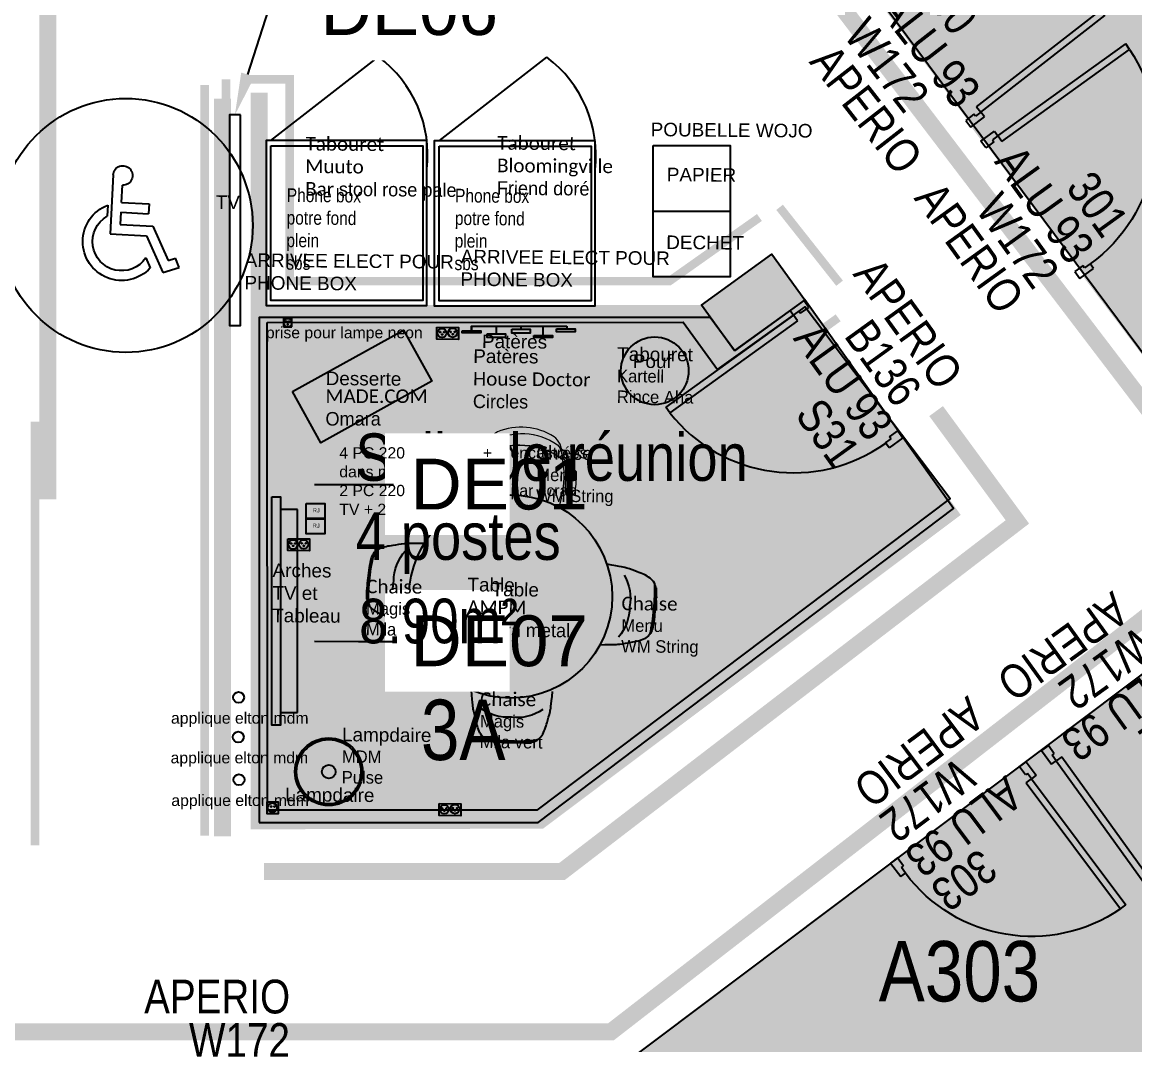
# Model space of a CAD drawing. Extents: x -27.9 to 24.1, y -8.6 to 57.6.
# Drawn here: x -0.41 to 6.16, y -0.71 to 5.32 of the extents above; entities that cross this region are included whole.
import ezdxf
from ezdxf import colors
from ezdxf.entities.mleader import LeaderData, LeaderLine
from ezdxf.math import Vec2, Vec3

# ---------------------------------------------------------------- set-up
doc = ezdxf.new("R2010")
doc.units = 0
doc.header["$LTSCALE"] = 0.002
for name, pattern in [('AXES2', [28.575, 19.05, -3.175, 3.175, -3.175]), ('CACHE', [0.375, 0.25, -0.125]), ('CACHE2', [4.7625, 3.175, -1.5875])]:
    doc.linetypes.add(name, pattern=pattern)
for name, color, linetype in [('01-STR_MACONNERIE_HACH', 252, 'Continuous'), ('_ANNO-CONCEPT-T', 7, 'Continuous'), ('A-Etiquettes', 7, 'Continuous'), ('A-legende', 7, 'Continuous'), ('A-mobilier', 252, 'Continuous'), ('A-num pièce', 1, 'Continuous'), ('A-texte', 7, 'Continuous')]:
    doc.layers.add(name, color=color, linetype=linetype)
for name, color, linetype, true_color in [('04-MOBILIER', 1, 'Continuous', 0xff0000), ('A-cote', 7, 'Continuous', 0x425746), ('A-Détails', 7, 'Continuous', 0x00a500), ('A-MOQUETTE', 7, 'Continuous', 0xe0e9ff), ('A-placo', 30, 'Continuous', 0xff7f00), ('A-projet', 7, 'Continuous', 0x5b6280), ('A-signalétique', 7, 'Continuous', 0x666666), ('A-vitré', 7, 'Continuous', 0x61becc), ('Coupe', 1, 'Continuous', 0xff0000), ('Exit- 04-ZON-PLATEAU DE BUREAU', 7, 'Continuous', 0xffc20a)]:
    doc.layers.add(name, color=color, linetype=linetype, true_color=true_color)
doc.layers.add('A-portes', color=7, linetype='Continuous', lineweight=25)
doc.layers.add('plafond', color=5, linetype='Continuous', lineweight=25, true_color=0x0000ff)
doc.styles.add('RENS', font='arial.ttf', dxfattribs={"width": 0.999})
doc.styles.get("Standard").update_dxf_attribs({"font": 'ARIALN.TTF'})
doc.styles.add('Y_TXT_COT', font='arial.ttf', dxfattribs={"height": 0.2})
pattern_1 = [(0, (0, 0), (0, 6.985), [5.08, -1.905]), (90, (0, 0), (-6.985, 4e-16), [5.08, -1.905])]

# ---------------------------------------------------------------- blocks, each defined once
blk = doc.blocks.new('*U26')
at = {"color": 0, "linetype": 'ByBlock', "lineweight": -2}
for p, q in [((0.101, 0.0864), (0.1192, 0.1591)), ((0.17, 0.1896), (0.1083, -0.0569)), ((-0.015, 0.1154), (-0.0252, 0.0747)), ((0.101, 0.0864), (-0.015, 0.1154)), ((0.0908, 0.0457), (-0.0252, 0.0747)), ((0.1544, 0.058), (0.1429, 0.0119)), ((-0.0588, 0.0282), (-0.1648, -0.0935)), ((0.0779, -0.0061), (-0.0588, 0.0282)), ((0.0908, 0.0457), (0.0779, -0.0061)), ((-0.044, -0.0187), (-0.1575, -0.1488)), ((0.1083, -0.0569), (-0.044, -0.0187)), ((-0.2187, -0.1078), (-0.1921, -0.0751)), ((-0.1648, -0.0935), (-0.1921, -0.0751)), ((-0.1575, -0.1488), (-0.2187, -0.1078)), ((-0.0691, -0.1113), (-0.1, -0.1468))]:
    blk.add_line(p, q, dxfattribs=at)
for centre, radius, start, end in [((0.1294, 0.1997), 0.0419, 345.9413, 255.9413), ((0.051, -0.074), 0.1677, 205.7208, 51.9423), ((0.051, -0.074), 0.1258, 197.2374, 43.1014)]:
    blk.add_arc(centre, radius, start, end, dxfattribs=at)
blk = doc.blocks.new('Xref-R3-2018-11')
at = {"layer": '01-STR_MACONNERIE_HACH'}
h = blk.add_hatch(color=256, dxfattribs=at)
h.dxf.hatch_style = 1
h.paths.add_polyline_path([(6.9346, -3.1829), (6.7394, -2.9132), (6.3241, -3.2139), (6.5193, -3.4836)])
h = blk.add_hatch(dxfattribs=at)
h.set_pattern_fill('ANGLE', color=256)
h.set_pattern_definition(pattern_1)
h.paths.add_polyline_path([(4.0357, -4.2534), (3.669, -4.2513), (3.669, -4.3713), (4.035, -4.3713)])
h = blk.add_hatch(dxfattribs=at)
h.set_pattern_fill('ANGLE', color=256)
h.set_pattern_definition(pattern_1)
h.paths.add_polyline_path([(4.2154, -6.2213), (4.0244, -6.2213), (4.0244, -6.3095), (4.2154, -6.3095)])
for points in [[(6.5193, -3.4836), (6.3241, -3.2139), (6.7394, -2.9132), (6.9346, -3.1829), (6.5193, -3.4836)], [(6.9346, -3.1829), (6.5193, -3.4836)]]:
    blk.add_lwpolyline(points)
at = {"color": 6}
blk.add_circle((2.9222, -2.7441), 0.75, dxfattribs=at)
at = {"color": 6, "extrusion": (4.19851e-09, 7.43044e-09, -1), "xscale": 1.370923345757077, "yscale": 1.370923345757077, "zscale": 1.370923345757077, "rotation": 17.05503170910366}
blk.add_blockref('*U26', (-2.9944, -2.7626, 0), dxfattribs=at)
blk = doc.blocks.new('Chaise-dessus-1')
at = {"linetype": 'Continuous', "lineweight": 18, "flags": 128}
for points in [[(-5.2181, 4.9418, -0.253077), (-5.2277, 5.0507, -0.244096), (-4.9515, 5.2417, -0.271625), (-4.859, 5.1966, 0.064373), (-4.8892, 5.2106, 0.291743), (-5.2215, 4.9993, 0.129568)], [(-5.2045, 4.9132, -0.271264), (-4.8309, 5.1696, 0.15895), (-4.8894, 5.2104, 0.292402), (-5.2216, 4.9989, 0.194969)], [(-4.7678, 5.1638), (-4.7212, 5.1603, -0.050677), (-4.6524, 5.063, -0.255641), (-4.6519, 5.0312, -0.151195), (-4.6681, 5.0211, -0.282108), (-4.6939, 5.0264, -0.016426), (-4.7011, 5.0339), (-4.8036, 5.1666, 0.060703), (-4.8427, 5.1808), (-4.8713, 5.2117, -0.156798), (-4.7782, 5.1788, -0.104782), (-4.7678, 5.1638, 0.228728)], [(-5.2243, 4.8535), (-5.2382, 4.8089, 0.050677), (-5.173, 4.709, 0.255641), (-5.1437, 4.697, 0.151195), (-5.1283, 4.7083, 0.282108), (-5.1237, 4.7342, 0.016426), (-5.1281, 4.7436), (-5.2138, 4.8878, -0.060703), (-5.2126, 4.9294), (-5.2307, 4.9673, 0.156798), (-5.2344, 4.8687, 0.104782), (-5.2243, 4.8535, -0.228728)]]:
    blk.add_lwpolyline(points, format="xyb", close=True, dxfattribs=at)
for points in [[(-5.2045, 4.9132, -0.271437), (-4.8309, 5.1696)], [(-4.6736, 4.9401, 0.132023), (-4.8309, 5.1696, 0.271264), (-5.2045, 4.9132, 0.126903), (-5.0448, 4.6769)]]:
    blk.add_lwpolyline(points, format="xyb", dxfattribs=at)
blk = doc.blocks.new('A$C7F8468B1')
at = {"layer": '04-MOBILIER'}
for centre, radius, start, end in [((20.83, -69.03), 91.49, 88.49482, 98.0977), ((20.78, -61.3), 84.71, 88.33768, 96.6108), ((25.69, -61.3), 84.71, 83.3892, 91.66232), ((25.64, -68.09), 91.49, 83.66245, 91.50518), ((25.64, -69.03), 91.49, 81.9023, 91.50518), ((20.45, -18.63), 26.98, 84.07279, 125.51434), ((26.1, -17.83), 26.2, 53.89547, 96.27755)]:
    blk.add_arc(centre, radius, start, end, dxfattribs=at)
for points in [[(11.03, 22.85), (9.95, 22.49), (6.33, 21.28), (3.61, 16.17), (2.14, 10.18), (0.57, 5.15), (0.11, 1.52), (-0.87, -7.16)], [(35.45, 22.85), (36.52, 22.49), (40.14, 21.28), (42.86, 16.17), (44.33, 10.18), (45.91, 5.15), (46.37, 1.52), (47.12, -7.39)]]:
    blk.add_open_spline(points, degree=3, knots=[0, 0, 0, 0, 3.716681, 12.506628, 17.24982, 24.62784, 29.757352, 29.757352, 29.757352, 29.757352], dxfattribs=at)
blk = doc.blocks.new('PC16A-1M')
at = {"color": 0}
for p, q in [((-1.56, 1.5), (-1.56, -1.47)), ((1.46, 1.5), (-1.56, 1.5)), ((1.46, -1.47), (1.46, 1.5)), ((-1.56, -1.47), (1.46, -1.47))]:
    blk.add_line(p, q, dxfattribs=at)
for centre, radius in [((0, 0), 1.46), ((-0.48, 0.43), 0.146), ((0.47, 0.41), 0.146), ((-0.03, -0.59), 0.146)]:
    blk.add_circle(centre, radius, dxfattribs=at)
blk = doc.blocks.new('A$C2ECA2C73')
at = {"layer": '04-MOBILIER', "linetype": 'Continuous'}
for p, q in [((13.9139, -42.2791), (14.4765, -42.2791)), ((14.0605, -42.323), (14.0605, -42.2791)), ((14.2063, -42.2965), (14.2063, -42.2791)), ((14.3367, -42.3329), (14.3367, -42.2791)), ((14.4765, -42.2791), (14.4765, -42.2944))]:
    blk.add_line(p, q, dxfattribs=at)
at = {"layer": '04-MOBILIER', "ltscale": 0.01}
for p, q in [((12.8846, -43.3607), (12.7846, -43.3607)), ((12.8846, -44.5607), (12.8846, -43.3607)), ((12.7846, -44.5607), (12.8846, -44.5607))]:
    blk.add_line(p, q, dxfattribs=at)
at = {"layer": '04-MOBILIER', "linetype": 'Continuous'}
for points in [[(12.5482, -41.0315), (12.4831, -41.0315), (12.4831, -42.2745), (12.5482, -42.2745)], [(13.8593, -42.3059), (13.9685, -42.3059), (13.9682, -42.3179), (13.859, -42.3179)], [(13.9139, -42.3059), (13.9139, -42.3059), (13.9139, -42.2791), (13.9139, -42.2791)], [(14.0059, -42.323), (14.115, -42.323), (14.115, -42.3446), (14.0059, -42.3446)], [(14.1517, -42.2965), (14.2608, -42.2965), (14.2608, -42.32), (14.1517, -42.32)], [(14.4168, -42.2944), (14.5259, -42.2944), (14.5259, -42.3128), (14.4168, -42.3128)], [(14.2822, -42.3329), (14.3913, -42.3329), (14.3913, -42.3446), (14.2822, -42.3446)]]:
    blk.add_lwpolyline(points, close=True, dxfattribs=at)
at = {"layer": '04-MOBILIER', "ltscale": 0.1}
blk.add_lwpolyline([(12.8564, -42.6649), (13.5124, -42.3013), (13.6797, -42.6031), (13.0237, -42.9667)], close=True, dxfattribs=at)
at = {"layer": '04-MOBILIER', "ltscale": 0.01}
blk.add_lwpolyline([(12.7346, -43.2857), (12.7846, -43.2857), (12.7846, -44.6357), (12.7346, -44.6357)], close=True, dxfattribs=at)
for centre, radius in [((14.9966, -42.5423), 0.2), ((14.9966, -42.5423), 0.2), ((13.0703, -44.9099), 0.2), ((13.0703, -44.9099), 0.19), ((13.0703, -44.9099), 0.04)]:
    blk.add_circle(centre, radius, dxfattribs=at)
at = {"layer": '04-MOBILIER', "linetype": 'Continuous'}
blk.add_circle((14.145, -43.8754), 0.6, dxfattribs=at)
at = {"layer": 'Coupe', "color": 116, "linetype": 'Continuous', "true_color": 0x136734}
for p, q in [((12.7287, -41.1818), (13.3643, -40.6882)), ((13.723, -41.1844), (14.3585, -40.6908))]:
    blk.add_line(p, q, dxfattribs=at)
at = {"layer": 'Coupe', "color": 240, "linetype": 'Continuous', "true_color": 0xed1f24}
blk.add_line((14.9872, -41.5992), (15.4415, -41.5992), dxfattribs=at)
at = {"layer": 'Coupe', "color": 116, "linetype": 'Continuous', "true_color": 0x136734}
for points in [[(13.6496, -41.1818), (12.6996, -41.1818), (12.6996, -42.1568), (13.6496, -42.1568)], [(12.7287, -41.213), (13.6266, -41.213), (13.6266, -42.127), (12.7287, -42.127)], [(14.6439, -41.1844), (13.6939, -41.1844), (13.6939, -42.1594), (14.6439, -42.1594)], [(13.723, -41.2156), (14.6208, -41.2156), (14.6208, -42.1296), (13.723, -42.1296)]]:
    blk.add_lwpolyline(points, close=True, dxfattribs=at)
at = {"layer": 'Coupe', "color": 240, "linetype": 'Continuous', "true_color": 0xed1f24}
blk.add_lwpolyline([(14.9872, -41.212), (15.4415, -41.212), (15.4415, -41.9864), (14.9872, -41.9864)], close=True, dxfattribs=at)
at = {"layer": 'Coupe', "color": 116, "linetype": 'Continuous', "true_color": 0x136734}
for centre in [(12.9327, -41.2669), (13.927, -41.2695)]:
    blk.add_arc(centre, 0.7219, 353.227, 53.28784, dxfattribs=at)
at = {"layer": 'plafond', "linetype": 'Continuous'}
for points in [[(13.7092, -42.2848), (13.8374, -42.2861), (13.8374, -42.3566), (13.7092, -42.3553)], [(12.9374, -43.3256), (13.0474, -43.3256), (13.0474, -43.4141), (12.9374, -43.4141)], [(12.9374, -43.4163), (13.0474, -43.4163), (13.0474, -43.5047), (12.9374, -43.5047)], [(12.829, -43.5335), (12.9572, -43.5347), (12.9572, -43.6052), (12.829, -43.6039)], [(12.7065, -45.087), (12.7705, -45.0877), (12.7705, -45.1581), (12.7065, -45.1575)], [(13.7224, -45.0975), (13.8505, -45.0988), (13.8505, -45.1693), (13.7224, -45.168)]]:
    blk.add_lwpolyline(points, close=True, dxfattribs=at)
for centre, radius in [((13.7397, -42.3191), 0.027), ((13.728, -42.3136), 0.0025), ((13.74, -42.3275), 0.0025), ((13.752, -42.3136), 0.0025), ((13.8024, -42.3177), 0.027), ((13.7907, -42.3126), 0.0025), ((13.8027, -42.3265), 0.0025), ((13.8147, -42.3126), 0.0025), ((12.8595, -43.5678), 0.027), ((12.8478, -43.5623), 0.0025), ((12.8598, -43.5761), 0.0025), ((12.8718, -43.5623), 0.0025), ((12.9222, -43.5664), 0.027), ((12.9105, -43.5612), 0.0025), ((12.9225, -43.5751), 0.0025), ((12.9345, -43.5612), 0.0025), ((12.7369, -45.1213), 0.027), ((12.7293, -45.1158), 0.0025), ((12.7492, -45.1158), 0.0025), ((13.7528, -45.1318), 0.027), ((13.7411, -45.1263), 0.0025), ((13.7531, -45.1401), 0.0025), ((13.7651, -45.1263), 0.0025), ((13.8155, -45.1304), 0.027), ((13.8039, -45.1253), 0.0025), ((13.8158, -45.1391), 0.0025), ((13.8278, -45.1253), 0.0025)]:
    blk.add_circle(centre, radius, dxfattribs=at)
at = {"layer": 'plafond'}
for centre in [(12.5376, -44.471), (12.5354, -44.7054), (12.5397, -44.957)]:
    blk.add_circle(centre, 0.0323, dxfattribs=at)
at = {"layer": '04-MOBILIER', "xscale": -1, "rotation": 29.83558797535538}
blk.add_blockref('Chaise-dessus-1', (12.3797, -49.9137), dxfattribs=at)
at = {"layer": '04-MOBILIER', "zscale": 0.01}
for p, xscale, yscale, rotation in [((13.562, -43.5613), -0.01, 0.01, 83.52615640828589), ((14.7443, -44.1598), -0.01000000000000001, 0.01000000000000001, 264.7800634166458), ((13.9203, -44.5005), -0.00999999999999998, 0.009999999999999985, 178.8386713898594)]:
    blk.add_blockref('A$C7F8468B1', p, dxfattribs=dict(at, xscale=xscale, yscale=yscale, rotation=rotation))
at = {"layer": 'plafond', "color": 5, "lineweight": -2, "xscale": 0.01669227516125703, "yscale": 0.01669227516125703, "zscale": 0.01669227516125703, "rotation": 0.0739232123309044}
blk.add_blockref('PC16A-1M', (12.8281, -42.2581), dxfattribs=at)
at = {"layer": '_ANNO-CONCEPT-T', "char_height": 0.08, "width": 1.472401, "attachment_point": 1, "rotation": 359.50124}
for s, insert in [('{\\fArial|b0|i0|c0|p34;POUBELLE WOJO}', (14.9727, -41.0766)), ('{\\fCalibri|b0|i0|c0|p34;Tabouret\\PMuuto\\PBar \\fMangal|b0|i0|c0|p2;stool rose pale}', (12.9334, -41.1609)), ('{\\fCalibri|b0|i0|c0|p34;Tabouret\\PBloomingville  \\P\\fMangal|b0|i0|c0|p2;Friend doré}', (14.0662, -41.1559)), ('{\\fArial|b0|i0|c0|p34;PAPIER\\P\\P\\PDECHET }', (15.0681, -41.3428)), ('{\\fArial|b0|i0|c0|p34;TV}', (12.4026, -41.5059)), ('{\\fArial|b0|i0|c0|p34;Patères}', (13.9758, -42.3281)), ('{\\fArial|b0|i0|c0|p34;Patères\\P\\fCalibri|b0|i0|c0|p34;House Doctor\\P\\fMangal|b0|i0|c0|p2;Circles}', (13.9244, -42.4154)), ('{\\fArial|b0|i0|c0|p34;Tabouret\\P\\fMangal|b0|i0|c0|p2;\\H0.91667x;Kartell\\PRince Aha}', (14.7749, -42.4026)), ('{\\fArial|b0|i0|c0|p34;Pouf}', (14.8673, -42.4446)), ('{\\fArial|b0|i0|c0|p34;Desserte}', (13.0523, -42.5465)), ('{\\fCalibri|b0|i0|c0|p34;Chaise\\P\\fMangal|b0|i0|c0|p2;\\H0.91667x;Menu\\PWM String}', (14.298, -42.9863)), ('{\\fArial|b0|i0|c0|p34;Arches\\PTV et\\PTableau}', (12.7386, -43.6798)), ('{\\fCalibri|b0|i0|c0|p34;Chaise\\P\\fMangal|b0|i0|c0|p2;\\H0.91667x;Magis\\PMila vert}', (13.2917, -43.7755)), ('{\\fArial|b0|i0|c0|p34;Table\\P\\fCalibri|b0|i0|c0|p34;AMPM\\Pmayra \\fMangal|b0|i0|c0|p2;metal}', (13.8903, -43.7642)), ('{\\fArial|b0|i0|c0|p34;Table}', (14.0328, -43.7931)), ('{\\fCalibri|b0|i0|c0|p34;Chaise\\P\\fMangal|b0|i0|c0|p2;\\H0.91667x;Menu\\PWM String}', (14.8004, -43.8759)), ('{\\fCalibri|b0|i0|c0|p34;Chaise\\P\\fMangal|b0|i0|c0|p2;\\H0.91667x;Magis\\PMila vert}', (13.9649, -44.4407)), ('{\\fArial|b0|i0|c0|p34;Lampdaire\\P\\fMangal|b0|i0|c0|p2;\\H0.91667x;MDM\\PPulse}', (13.1491, -44.6498)), ('{\\fArial|b0|i0|c0|p34;Lampdaire}', (12.8125, -45.0041))]:
    blk.add_mtext(s, dxfattribs=dict(at, insert=insert))
at = {"layer": 'Coupe', "color": 116, "linetype": 'Continuous', "true_color": 0x136734, "char_height": 0.08, "attachment_point": 1, "rotation": 359.50124}
for insert in [(12.8226, -41.4647), (13.8169, -41.4673)]:
    blk.add_mtext_dynamic_manual_height_columns('\\pt1.52;Phone box\\Ppotre fond \\Pplein\\Psbs ', width=3.027356, gutter_width=12.5, heights=[0.5128], dxfattribs=dict(at, insert=insert))
at = {"layer": 'plafond', "color": 5, "style": 'RENS'}
for p in [(12.9758, -43.3785), (12.9758, -43.4692)]:
    blk.add_text('RJ', height=0.02404, rotation=0.00322, dxfattribs=at).set_placement(p)
at = {"layer": 'plafond', "color": 5, "lineweight": -2, "char_height": 0.08, "width": 1.472401, "attachment_point": 1, "rotation": 359.50124}
for insert in [(12.574, -41.8483), (13.8501, -41.827)]:
    blk.add_mtext('{\\fArial|b0|i0|c0|p34;ARRIVEE ELECT POUR\\PPHONE BOX}', dxfattribs=dict(at, insert=insert))
at = {"layer": 'plafond', "char_height": 0.08, "width": 1.472401, "attachment_point": 1, "rotation": 0.02424}
for s, insert in [('{\\fArial|b0|i0|c0|p34;\\H0.83333x;prise pour lampe neon}', (12.6987, -42.2834)), ('{\\fCalibri|b0|i0|c204|p34;\\C0;MADE.COM  \\fCalibri|b0|i0|c0|p34;\\P\\fMangal|b0|i0|c0|p2;Omara}', (13.0507, -42.6523)), ('{\\fArial|b0|i0|c0|p34;\\H0.83333x;4 PC 220 V 10/16 A + T encastrées dans mobilier\\P2 PC 220 V 10/16 A + T par écran TV + 2 RJ45}', (13.1324, -42.9935)), ('{\\fArial|b0|i0|c0|p34;\\H0.83333x;applique elton mdm }', (12.1381, -44.5595)), ('{\\fArial|b0|i0|c0|p34;\\H0.83333x;applique elton mdm }', (12.1359, -44.7938)), ('{\\fArial|b0|i0|c0|p34;\\H0.83333x;applique elton mdm }', (12.1402, -45.0454))]:
    blk.add_mtext(s, dxfattribs=dict(at, insert=insert))
blk = doc.blocks.new('P_93100')
for p, q in [((0.425, 0.93), (0.465, 0.93)), ((0.425, 0), (0.425, 0.93)), ((0.465, 0), (0.465, 0.93)), ((-0.5, -0.1), (-0.5, 0)), ((-0.5, 0), (-0.465, 0)), ((-0.465, 0), (-0.465, -0.04)), ((0.425, 0), (0.465, 0)), ((0.465, 0), (0.465, -0.04)), ((0.5, 0), (0.465, 0)), ((0.5, -0.1), (0.5, 0)), ((-0.465, -0.04), (-0.45, -0.04)), ((-0.45, -0.04), (-0.45, -0.1)), ((0.465, -0.04), (0.45, -0.04)), ((0.45, -0.04), (0.45, -0.1)), ((-0.45, -0.1), (-0.5, -0.1)), ((0.45, -0.1), (0.5, -0.1))]:
    blk.add_line(p, q)
blk.add_arc((0.465, 0), 0.9309, 92.46282, 180)

msp = doc.modelspace()

# ---------------------------------------------------------------- hatches: boundary and pattern name
at = {"layer": 'A-MOQUETTE', "ltscale": 0.01, "true_color": 0xd9ffb3}
h = msp.add_hatch(color=61, dxfattribs=at)
h.dxf.hatch_style = 1
h.paths.add_polyline_path([(0.9867, 0.5996), (2.6349, 0.5996), (5.0894, 2.4537), (4.2102, 3.6862), (3.7949, 3.3856), (3.6504, 3.5821), (0.9867, 3.5821)])
at = {"layer": 'Exit- 04-ZON-PLATEAU DE BUREAU', "transparency": 33554572}
h = msp.add_hatch(color=256, dxfattribs=at)
h.dxf.hatch_style = 1
edge = h.paths.add_edge_path()
edge.add_line((1.0686, 10.8079), (2.5048, 10.4218))
edge.add_line((2.5048, 10.4218), (3.8682, 11.4783))
edge.add_line((3.8682, 11.4783), (3.7879, 11.6116))
edge.add_line((3.7879, 11.6116), (5.1214, 12.6451))
edge.add_line((5.1214, 12.6451), (5.2305, 12.534))
edge.add_line((5.2305, 12.534), (6.2322, 13.3103))
edge.add_line((6.2322, 13.3103), (14.1447, 2.7478))
edge.add_line((14.1447, 2.7478), (13.3807, 2.174))
edge.add_line((13.3807, 2.174), (13.4794, 2.0317))
edge.add_line((13.4794, 2.0317), (12.5951, 1.3676))
edge.add_line((12.5951, 1.3676), (12.486, 1.5021))
edge.add_line((12.486, 1.5021), (11.2585, 0.5803))
edge.add_line((11.2585, 0.5803), (11.3573, 0.438))
edge.add_line((11.3573, 0.438), (10.473, -0.2261))
edge.add_line((10.473, -0.2261), (10.3639, -0.0916))
edge.add_line((10.3639, -0.0916), (9.22, -0.9506))
edge.add_line((9.22, -0.9506), (9.3188, -1.0929))
edge.add_line((9.3188, -1.0929), (8.4345, -1.757))
edge.add_line((8.4345, -1.757), (8.3254, -1.6225))
edge.add_line((8.3254, -1.6225), (7.2412, -2.4367))
edge.add_line((7.2412, -2.4367), (7.34, -2.5789))
edge.add_line((7.34, -2.5789), (6.4557, -3.243))
edge.add_line((6.4557, -3.243), (6.3466, -3.1086))
edge.add_line((6.3466, -3.1086), (5.2956, -3.8978))
edge.add_line((5.2956, -3.8978), (5.3944, -4.0401))
edge.add_line((5.3944, -4.0401), (4.5101, -4.7042))
edge.add_line((4.5101, -4.7042), (4.401, -4.5697))
edge.add_line((4.401, -4.5697), (4.3154, -4.6344))
edge.add_line((4.3154, -4.6344), (1.4675, -0.8681))
edge.add_line((1.4675, -0.8681), (3.0864, -0.8681))
edge.add_line((3.0864, -0.8681), (7.1164, 2.1515))
edge.add_line((7.1164, 2.1515), (2.3656, 8.4919))
edge.add_line((2.3656, 8.4919), (1.0646, 8.4919))
edge.add_line((1.0646, 8.4919), (1.0646, 10.8115))
h = msp.add_hatch(color=256, dxfattribs=at)
h.dxf.hatch_style = 1
edge = h.paths.add_edge_path()
edge.add_line((1.0686, 10.8079), (2.5048, 10.4218))
edge.add_line((2.5048, 10.4218), (3.8682, 11.4783))
edge.add_line((3.8682, 11.4783), (3.7879, 11.6116))
edge.add_line((3.7879, 11.6116), (5.1214, 12.6451))
edge.add_line((5.1214, 12.6451), (5.2305, 12.534))
edge.add_line((5.2305, 12.534), (6.2322, 13.3103))
edge.add_line((6.2322, 13.3103), (14.1447, 2.7478))
edge.add_line((14.1447, 2.7478), (13.3807, 2.174))
edge.add_line((13.3807, 2.174), (13.4794, 2.0317))
edge.add_line((13.4794, 2.0317), (12.5951, 1.3676))
edge.add_line((12.5951, 1.3676), (12.486, 1.5021))
edge.add_line((12.486, 1.5021), (11.2585, 0.5803))
edge.add_line((11.2585, 0.5803), (11.3573, 0.438))
edge.add_line((11.3573, 0.438), (10.473, -0.2261))
edge.add_line((10.473, -0.2261), (10.3639, -0.0916))
edge.add_line((10.3639, -0.0916), (9.22, -0.9506))
edge.add_line((9.22, -0.9506), (9.3188, -1.0929))
edge.add_line((9.3188, -1.0929), (8.4345, -1.757))
edge.add_line((8.4345, -1.757), (8.3254, -1.6225))
edge.add_line((8.3254, -1.6225), (7.2412, -2.4367))
edge.add_line((7.2412, -2.4367), (7.34, -2.5789))
edge.add_line((7.34, -2.5789), (6.4557, -3.243))
edge.add_line((6.4557, -3.243), (6.3466, -3.1086))
edge.add_line((6.3466, -3.1086), (5.2956, -3.8978))
edge.add_line((5.2956, -3.8978), (5.3944, -4.0401))
edge.add_line((5.3944, -4.0401), (4.5101, -4.7042))
edge.add_line((4.5101, -4.7042), (4.401, -4.5697))
edge.add_line((4.401, -4.5697), (4.3154, -4.6344))
edge.add_line((4.3154, -4.6344), (1.4675, -0.8681))
edge.add_line((1.4675, -0.8681), (3.0864, -0.8681))
edge.add_line((3.0864, -0.8681), (7.1164, 2.1515))
edge.add_line((7.1164, 2.1515), (2.3656, 8.4919))
edge.add_line((2.3656, 8.4919), (1.0646, 8.4919))
edge.add_line((1.0646, 8.4919), (1.0646, 10.8115))

# ---------------------------------------------------------------- linework, layer by layer
at = {"layer": 'A-legende', "color": 151, "linetype": 'CACHE', "ltscale": 5, "true_color": 0xa4b6e5, "const_width": 0.05}
msp.add_lwpolyline([(0.7899, 4.988), (0.7899, 0.5566)], dxfattribs=at)
at = {"layer": 'A-legende', "linetype": 'CACHE', "ltscale": 5, "const_width": 0.05}
for points in [[(3.9419, 4.172), (3.4095, 3.7959), (1.1661, 3.7959), (1.1661, 4.988), (0.8963, 4.988)], [(4.0611, 4.232), (4.4155, 3.7838)], [(3.4818, 3.4086), (3.7123, 3.0769), (4.407, 3.5797)]]:
    msp.add_lwpolyline(points, dxfattribs=at)
at = {"layer": 'A-legende', "color": 39, "linetype": 'CACHE2', "ltscale": 0.5, "true_color": 0x663d19, "const_width": 0.05}
msp.add_lwpolyline([(0.6637, 4.9535), (0.6637, 0.5221)], dxfattribs=at)
at = {"layer": 'A-legende', "color": 71, "linetype": 'AXES2', "ltscale": 0.1, "true_color": 0xbfff7f, "const_width": 0.05}
msp.add_lwpolyline([(3.4818, 3.4086), (1.1651, 3.4086), (1.1651, 0.7967)], dxfattribs=at)
at = {"layer": 'A-legende', "color": 5, "linetype": 'CACHE', "ltscale": 5, "true_color": 0x1100ff, "const_width": 0.05}
msp.add_lwpolyline([(-0.3383, 2.9656), (-0.3383, 0.4637)], dxfattribs=at)
at = {"layer": 'A-MOQUETTE', "ltscale": 0.01}
msp.add_lwpolyline([(0.9867, 0.5996), (2.6349, 0.5996), (5.0894, 2.4537), (4.2102, 3.6862), (3.7949, 3.3856), (3.6504, 3.5821), (0.9867, 3.5821), (0.9867, 0.5996)], dxfattribs=at)
at = {"layer": 'A-placo', "const_width": 0.1}
for points in [[(0.9864, 4.91), (0.9864, 0.5596)], [(3.6783, 3.605), (1.0151, 3.605)]]:
    msp.add_lwpolyline(points, dxfattribs=at)
at = {"layer": 'A-projet', "const_width": 0.1}
msp.add_lwpolyline([(7.8113, -2.0085), (5.5651, 0.9892)], dxfattribs=at)
at = {"layer": 'A-signalétique', "color": 132, "linetype": 'AXES2', "ltscale": 0.1, "true_color": 0x18c9c0, "const_width": 0.1}
msp.add_lwpolyline([(-0.2624, 2.5074), (-0.2624, 7.0527)], dxfattribs=at)
at = {"layer": 'A-vitré', "const_width": 0.1}
for points in [[(5.2287, 4.6593), (10.0226, 8.2505)], [(6.4257, 1.5779), (7.182, 2.1474), (5.8962, 3.8508)], [(0.9679, 0.6094), (2.6464, 0.6128), (5.0622, 2.4262), (4.7571, 2.8492)], [(1.2534, -0.9138), (3.1161, -0.9138), (4.7536, 0.3212)]]:
    msp.add_lwpolyline(points, dxfattribs=at)
at = {"layer": 'Defpoints', "color": 63, "true_color": 0xa6c487}
msp.add_lwpolyline([(0.6951, 11.3103), (-0.5703, 13.0983), (-1.5858, 13.0738), (-1.5858, 8.4771), (-11.1473, 8.4938), (-11.1528, -0.8475), (3.0864, -0.8681), (7.1111, 2.1571), (2.398, 8.488), (2.3718, 10.4989), (1.0419, 10.8319)], close=True, dxfattribs=at)

# ---------------------------------------------------------------- block references
at = {"ltscale": 0.01}
msp.add_blockref('Xref-R3-2018-11', (-2.7244, 6.8691), dxfattribs=at)
at = {"layer": 'A-mobilier', "ltscale": 0.01}
msp.add_blockref('A$C2ECA2C73', (-11.673, 45.8089), dxfattribs=at)
at = {"layer": 'A-portes', "ltscale": 0.01}
ref = msp.add_blockref('P_93100', (4.9638, 5.1609), dxfattribs=dict(at, rotation=307.8903316354015))
ref.add_attrib('N°', '300', (4.8539, 5.5341), dxfattribs={"layer": '0', "ltscale": 6, "height": 0.19924, "rotation": 307.89033})
ref.add_attrib('NATURE/DIM', 'ALU 93', (4.635, 5.4036), dxfattribs={"layer": 'A-Etiquettes', "ltscale": 6, "height": 0.19924, "rotation": 307.89033})
ref.add_attrib('FINITION', 'W172', (4.4333, 5.2466), dxfattribs={"layer": 'A-Etiquettes', "ltscale": 6, "height": 0.19924, "rotation": 307.89033})
ref.add_attrib('FERMETURE', 'APERIO', (4.2315, 5.0896), dxfattribs={"layer": 'A-Etiquettes', "ltscale": 6, "height": 0.19924, "rotation": 307.89033})
ref = msp.add_blockref('P_93100', (5.6234, 4.2762), dxfattribs=dict(at, xscale=-1, rotation=305.7849104470912))
ref.add_attrib('N°', '301', (5.748, 4.3471), dxfattribs={"layer": '0', "ltscale": 6, "height": 0.19924, "rotation": 305.78491})
ref.add_attrib('NATURE/DIM', 'ALU 93', (5.3254, 4.5009), dxfattribs={"layer": 'A-Etiquettes', "ltscale": 6, "height": 0.19924, "rotation": 305.78491})
ref.add_attrib('FINITION', 'W172', (5.2132, 4.2194), dxfattribs={"layer": 'A-Etiquettes', "ltscale": 6, "height": 0.19924, "rotation": 305.78491})
ref.add_attrib('FERMETURE', 'APERIO', (4.8508, 4.285), dxfattribs={"layer": 'A-Etiquettes', "ltscale": 6, "height": 0.19924, "rotation": 305.78491})
ref = msp.add_blockref('P_93100', (4.4156, 3.2179), dxfattribs=dict(at, rotation=125.7849104470914))
ref.add_attrib('N°', 'S31', (4.1473, 3.0055), dxfattribs={"layer": '0', "ltscale": 6, "height": 0.19924, "rotation": 305.78491})
ref.add_attrib('NATURE/DIM', 'ALU 93', (4.1371, 3.4568), dxfattribs={"layer": 'A-Etiquettes', "ltscale": 6, "height": 0.19924, "rotation": 305.78491})
ref.add_attrib('FINITION', 'B136', (4.437, 3.4722), dxfattribs={"layer": 'A-Etiquettes', "ltscale": 6, "height": 0.19924, "rotation": 305.78491})
ref.add_attrib('FERMETURE', 'APERIO', (4.4898, 3.8371), dxfattribs={"layer": 'A-Etiquettes', "ltscale": 6, "height": 0.19924, "rotation": 305.78491})
ref = msp.add_blockref('P_93100', (6.0726, 1.2361), dxfattribs=dict(at, rotation=215.7849104470909))
ref.add_attrib('N°', '302', (6.4758, 1.3511), dxfattribs={"layer": '0', "ltscale": 6, "height": 0.19924, "rotation": 215.78491})
ref.add_attrib('NATURE/DIM', 'ALU 93', (6.3272, 1.5557), dxfattribs={"layer": 'A-Etiquettes', "ltscale": 6, "height": 0.19924, "rotation": 215.78491})
ref.add_attrib('FINITION', 'W172', (6.1777, 1.7631), dxfattribs={"layer": 'A-Etiquettes', "ltscale": 6, "height": 0.19924, "rotation": 215.78491})
ref.add_attrib('FERMETURE', 'APERIO', (6.0282, 1.9705), dxfattribs={"layer": 'A-Etiquettes', "ltscale": 6, "height": 0.19924, "rotation": 215.78491})
ref = msp.add_blockref('P_93100', (5.1775, 0.5791), dxfattribs=dict(at, xscale=-1, rotation=216.779143102135))
ref.add_attrib('N°', '303', (5.2453, 0.4518), dxfattribs={"layer": '0', "ltscale": 6, "height": 0.19924, "rotation": 216.77914})
ref.add_attrib('NATURE/DIM', 'ALU 93', (5.397, 0.881), dxfattribs={"layer": 'A-Etiquettes', "ltscale": 6, "height": 0.19924, "rotation": 216.77914})
ref.add_attrib('FINITION', 'W172', (5.1136, 0.9882), dxfattribs={"layer": 'A-Etiquettes', "ltscale": 6, "height": 0.19924, "rotation": 216.77914})
ref.add_attrib('FERMETURE', 'APERIO', (5.1729, 1.3518), dxfattribs={"layer": 'A-Etiquettes', "ltscale": 6, "height": 0.19924, "rotation": 216.77914})
ref = msp.add_blockref('P_93100', (0.7654, -0.9504), dxfattribs=dict(at, rotation=180))
ref.add_attrib('N°', '304', (0.7808, -1.2923), dxfattribs={"layer": '0', "ltscale": 6, "height": 0.19924})
ref.add_attrib('NATURE/DIM', 'ALU 93', (0.4088, -1.0366), dxfattribs={"layer": 'A-Etiquettes', "ltscale": 6, "height": 0.19924})
ref.add_attrib('FINITION', 'W172', (0.5716, -0.7844), dxfattribs={"layer": 'A-Etiquettes', "ltscale": 6, "height": 0.19924})
ref.add_attrib('FERMETURE', 'APERIO', (0.3065, -0.5281), dxfattribs={"layer": 'A-Etiquettes', "ltscale": 6, "height": 0.19924})

# ---------------------------------------------------------------- texts
at = {"layer": 'A-num pièce', "ltscale": 0.1, "char_height": 0.3565, "attachment_point": 1}
for s, insert in [('3A', (1.942, 1.3247)), ('A303', (4.6467, -0.1007))]:
    msp.add_mtext_dynamic_manual_height_columns(s, width=1.298453, gutter_width=12.5, heights=[0], dxfattribs=dict(at, insert=insert))
at = {"layer": 'A-texte', "ltscale": 0.1, "insert": (1.5558, 2.8968), "char_height": 0.279876, "attachment_point": 1}
msp.add_mtext_dynamic_manual_height_columns('Salle de réunion 4 postes', width=2.537092, gutter_width=12.5, heights=[0], dxfattribs=at)

# ---------------------------------------------------------------- next in the draw order: leaders
at = {"layer": 'A-Détails'}
ml = msp.add_multileader_mtext('Standard', dxfattribs=at)
ml.set_content('DE06', color=256, style='Y_TXT_COT')
ml.set_leader_properties()
ml.build(insert=Vec2(0, 0))
ml.multileader.update_dxf_attribs({"has_text_frame": 1, "text_left_attachment_type": 2, "text_right_attachment_type": 2, "dogleg_length": 1, "arrow_head_size": 0.25})
ctx = ml.context
ctx.base_point, ctx.char_height, ctx.arrow_head_size, ctx.landing_gap_size, ctx.plane_origin = Vec3(1.2489, 5.3965), 0.3, 0.25, 0.1, Vec3(-2.1956, 8.264)
ctx.left_attachment, ctx.right_attachment = 2, 2
notes = []
notes.append((ctx, [(0, (1, 1, 0), (1.0417, 5.3965), (1, 0), 0.2072, [(0, [(0.8426, 4.7775)], 0, [])])]))
ctx.mtext.insert, ctx.mtext.rotation, ctx.mtext.width, ctx.mtext.defined_height, ctx.mtext.flow_direction = Vec3(1.3489, 5.5496), 6.283185, 0.436539, 0.1999, 5
ctx.mtext.has_bg_fill, ctx.mtext.bg_color, ctx.mtext.bg_scale_factor, ctx.mtext.bg_transparency, ctx.mtext.use_window_bg_color = 1, -1027028792, 1.5, 0, 1
ml = msp.add_multileader_mtext('Standard', dxfattribs=at)
ml.set_content('DE01', color=256, style='Y_TXT_COT')
ml.set_leader_properties()
ml.build(insert=Vec2(0, 0))
ml.multileader.update_dxf_attribs({"has_text_frame": 1, "text_left_attachment_type": 2, "text_right_attachment_type": 2, "dogleg_length": 1, "arrow_head_size": 0.25})
ctx = ml.context
ctx.base_point, ctx.char_height, ctx.arrow_head_size, ctx.landing_gap_size, ctx.plane_origin = Vec3(1.7804, 2.5945), 0.3, 0.25, 0.1, Vec3(-1.664, 5.462)
ctx.left_attachment, ctx.right_attachment = 2, 2
notes.append((ctx, [(0, (1, 1, 0), (1.5732, 2.5945), (1, 0), 0.2072, [(0, [(1.0634, 2.5953)], 0, [])])]))
ctx.mtext.insert, ctx.mtext.rotation, ctx.mtext.width, ctx.mtext.defined_height, ctx.mtext.flow_direction = Vec3(1.8804, 2.7477), 6.283185, 0.436539, 0.1999, 5
ctx.mtext.has_bg_fill, ctx.mtext.bg_color, ctx.mtext.bg_scale_factor, ctx.mtext.bg_transparency, ctx.mtext.use_window_bg_color = 1, -1027028792, 1.5, 0, 1
ml = msp.add_multileader_mtext('Standard', dxfattribs=at)
ml.set_content('DE07', color=256, style='Y_TXT_COT')
ml.set_leader_properties()
ml.build(insert=Vec2(0, 0))
ml.multileader.update_dxf_attribs({"has_text_frame": 1, "text_left_attachment_type": 2, "text_right_attachment_type": 2, "dogleg_length": 1, "arrow_head_size": 0.25})
ctx = ml.context
ctx.base_point, ctx.char_height, ctx.arrow_head_size, ctx.landing_gap_size, ctx.plane_origin = Vec3(1.7804, 1.6691), 0.3, 0.25, 0.1, Vec3(-1.664, 4.5366)
ctx.left_attachment, ctx.right_attachment = 2, 2
notes.append((ctx, [(0, (1, 1, 0), (1.5732, 1.6691), (1, 0), 0.2072, [(0, [(1.0634, 1.6699)], 0, [])])]))
ctx.mtext.insert, ctx.mtext.rotation, ctx.mtext.width, ctx.mtext.defined_height, ctx.mtext.flow_direction = Vec3(1.8804, 1.8223), 6.283185, 0.436539, 0.1999, 5
ctx.mtext.has_bg_fill, ctx.mtext.bg_color, ctx.mtext.bg_scale_factor, ctx.mtext.bg_transparency, ctx.mtext.use_window_bg_color = 1, -1027028792, 1.5, 0, 1
for ctx, leaders in notes:
    for number, flags, end, landing, length, lines in leaders:
        leader = LeaderData()
        leader.index, (leader.has_last_leader_line, leader.has_dogleg_vector, leader.attachment_direction) = number, flags
        leader.last_leader_point, leader.dogleg_vector, leader.dogleg_length = Vec3(end), Vec3(landing), length
        for number, points, colour, breaks in lines:
            line = LeaderLine()
            line.index, line.vertices, line.color, line.breaks = number, Vec3.list(points), colors.encode_raw_color(colour), breaks
            leader.lines.append(line)
        ctx.leaders.append(leader)

# ---------------------------------------------------------------- next in the draw order: linework, layer by layer
at = {"layer": 'A-MOQUETTE', "ltscale": 0.01}
msp.add_lwpolyline([(1.0329, 3.5528), (3.492, 3.5531), (3.6933, 3.275), (4.2126, 3.6451), (5.0689, 2.5117), (2.6267, 0.6718), (1.0345, 0.6718)], close=True, dxfattribs=at)
at = {"layer": 'A-signalétique', "color": 1, "linetype": 'CACHE', "ltscale": 5, "true_color": 0xff0000, "const_width": 0.1}
msp.add_lwpolyline([(2.1933, 8.3448), (6.8221, 2.276), (3.0654, -0.636), (-10.9458, -0.636)], dxfattribs=at)
at = {"layer": 'A-signalétique', "color": 253, "linetype": 'AXES2', "ltscale": 0.1, "true_color": 0x999999, "const_width": 0.1}
msp.add_lwpolyline([(0.7691, 4.8744), (0.7691, 0.518)], dxfattribs=at)
at = {"layer": 'A-signalétique', "color": 93, "linetype": 'CACHE', "ltscale": 5, "true_color": 0x6dd544, "const_width": 0.1}
msp.add_lwpolyline([(1.0139, 0.3093), (2.7744, 0.3093), (5.4661, 2.3743), (4.9859, 3.0287)], dxfattribs=at)

# ---------------------------------------------------------------- next in the draw order: texts
at = {"layer": 'A-cote', "color": 30, "insert": (1.5768, 1.9205), "char_height": 0.26331, "width": 1.219524, "attachment_point": 1, "rotation": 0.07922}
msp.add_mtext('8.90m²', dxfattribs=at)

doc.saveas('drawing.dxf')
